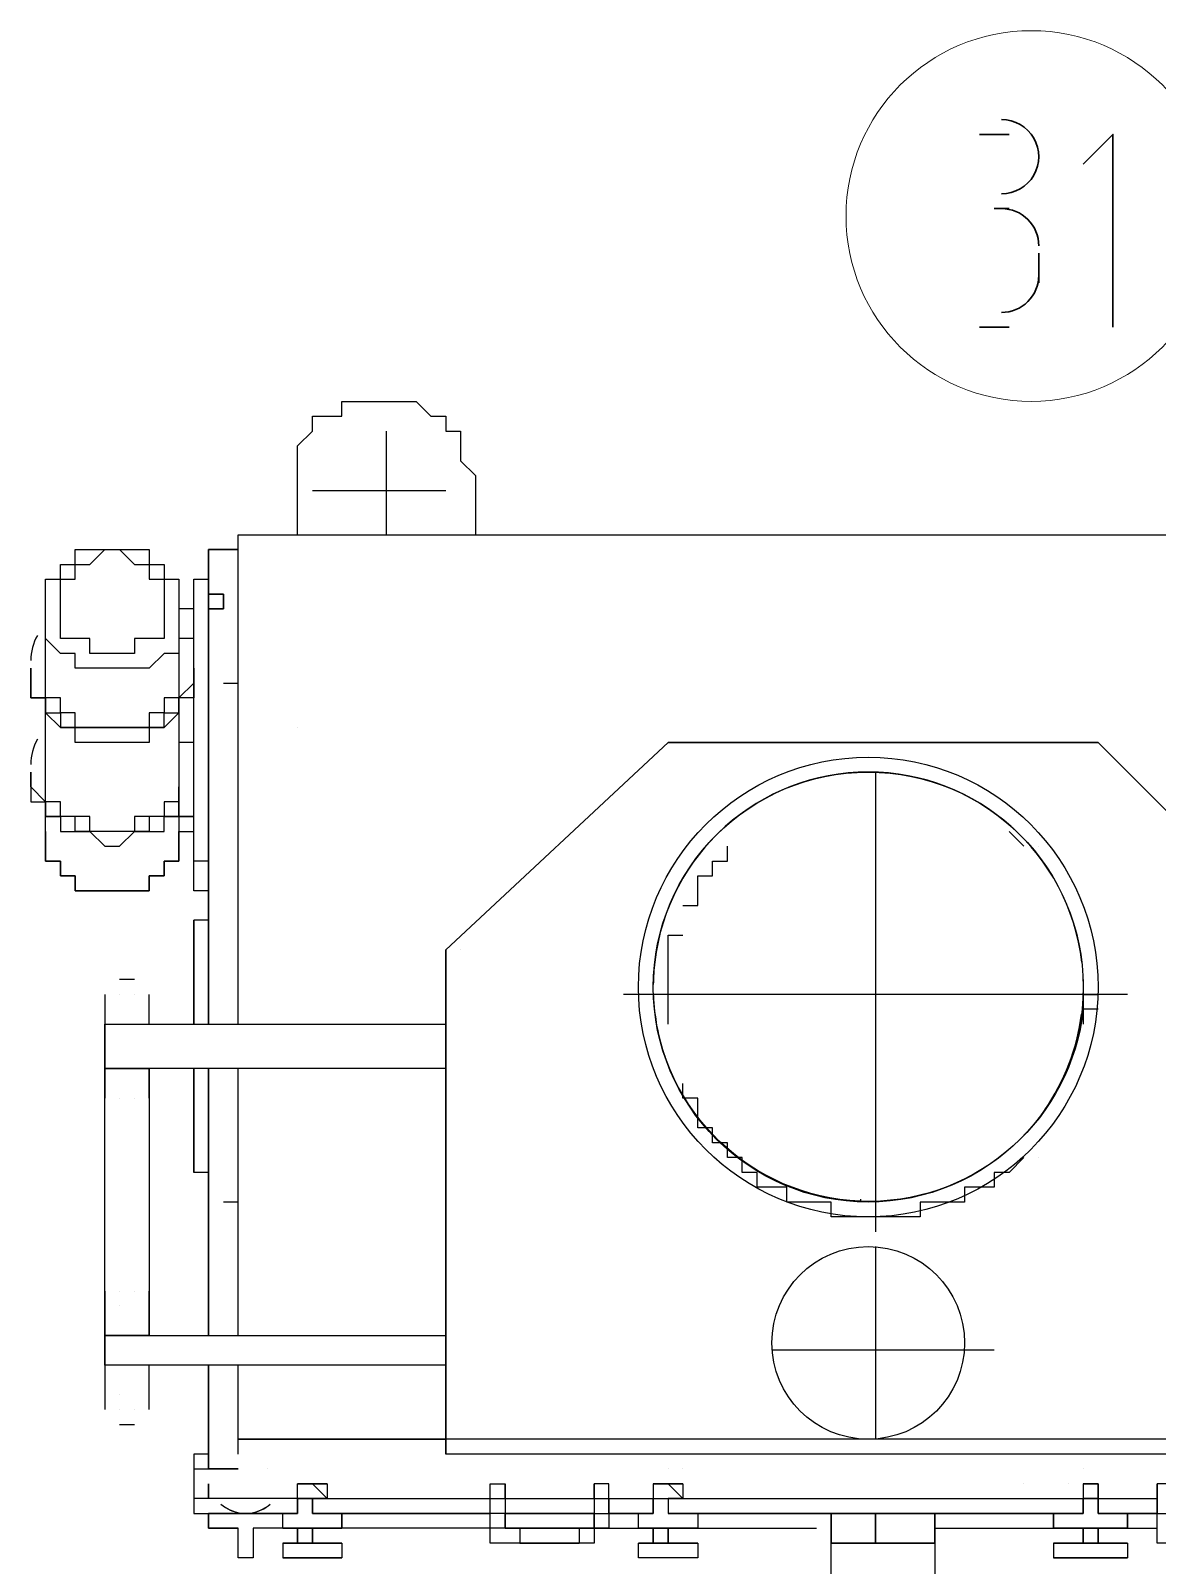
# Model space of a CAD drawing. Header units: metres. Extents: x -941 to 1333, y -28 to 1490.
# Drawn here: x 841.103 to 842.686, y 355.471 to 357.627 of the extents above; entities that cross this region are included whole.
import ezdxf

# ---------------------------------------------------------------- set-up
doc = ezdxf.new("R2010")
doc.units = ezdxf.units.M

msp = doc.modelspace()

# ---------------------------------------------------------------- linework, layer by layer
at = {"lineweight": 30}
for points in [[(842.4356, 357.48108), (842.47725, 357.48108)], [(842.62305, 357.21031), (842.62305, 357.48108), (842.58139, 357.43943)], [(842.47725, 357.37694), (842.45642, 357.37694)], [(842.51891, 357.31446), (842.51891, 357.2728)], [(842.47725, 357.21031), (842.4356, 357.21031)]]:
    msp.add_lwpolyline(points, dxfattribs=at)
at = {"lineweight": 25}
for points in [[(841.47749, 356.91872), (841.47749, 356.9812), (841.47749, 357.00203), (841.47749, 357.02286), (841.47749, 357.04369), (841.49832, 357.06452), (841.49832, 357.08534), (841.51915, 357.08534), (841.53997, 357.08534), (841.53997, 357.10617), (841.5608, 357.10617), (841.58163, 357.10617), (841.60246, 357.10617), (841.62329, 357.10617), (841.64412, 357.10617), (841.66495, 357.08534), (841.68577, 357.08534), (841.68577, 357.06452), (841.7066, 357.06452), (841.7066, 357.04369), (841.7066, 357.02286), (841.72743, 357.00203), (841.72743, 356.9812), (841.72743, 356.91872)], [(841.60246, 356.91872), (841.60246, 357.06452)], [(841.49832, 356.9812), (841.68577, 356.9812)], [(841.39418, 356.23138), (841.39418, 356.91872), (842.2898, 356.91872), (843.20625, 356.91872)], [(841.39418, 356.91872), (841.39418, 356.91872)], [(841.35252, 356.89789), (841.35252, 356.89789)], [(841.35252, 356.89789), (841.35252, 356.23138), (841.35252, 356.89789), (841.39418, 356.89789), (841.35252, 356.89789), (841.35252, 356.87706), (841.35252, 356.79375), (841.35252, 356.75209)], [(841.35252, 356.89789), (841.35252, 356.89789)], [(841.35252, 356.89789), (841.35252, 356.89789)], [(841.35252, 356.89789), (841.35252, 356.89789)], [(841.35252, 356.87706), (841.35252, 356.87706)], [(841.35252, 356.46049), (841.33169, 356.46049), (841.33169, 356.85623), (841.35252, 356.85623)], [(841.35252, 356.8354), (841.35252, 356.8354)], [(841.37335, 356.8354), (841.37335, 356.8354)], [(841.37335, 356.8354), (841.37335, 356.8354)], [(841.37335, 356.8354), (841.37335, 356.8354)], [(841.37335, 356.8354), (841.37335, 356.8354)], [(841.37335, 356.8354), (841.37335, 356.8354)], [(841.33169, 356.52298), (841.31086, 356.52298), (841.31086, 356.54381), (841.31086, 356.52298), (841.29003, 356.52298), (841.26921, 356.52298), (841.26921, 356.50215), (841.24838, 356.50215), (841.22755, 356.50215), (841.20672, 356.50215), (841.18589, 356.50215), (841.16506, 356.50215), (841.16506, 356.52298), (841.14424, 356.52298), (841.12341, 356.52298), (841.12341, 356.54381), (841.10258, 356.56463), (841.10258, 356.58546), (841.10258, 356.56463), (841.10258, 356.54381), (841.12341, 356.54381), (841.12341, 356.52298), (841.14424, 356.52298), (841.14424, 356.50215), (841.16506, 356.50215), (841.18589, 356.50215), (841.20672, 356.48132), (841.22755, 356.48132), (841.24838, 356.50215), (841.26921, 356.50215), (841.29003, 356.50215), (841.29003, 356.52298), (841.31086, 356.52298), (841.31086, 356.50215), (841.33169, 356.50215), (841.33169, 356.52298), (841.33169, 356.62712), (841.33169, 356.75209), (841.33169, 356.81458), (841.31086, 356.81458), (841.31086, 356.79375), (841.31086, 356.77292), (841.31086, 356.75209), (841.29003, 356.75209), (841.26921, 356.73126), (841.24838, 356.73126), (841.22755, 356.73126), (841.20672, 356.73126), (841.18589, 356.73126), (841.16506, 356.73126), (841.16506, 356.75209), (841.14424, 356.75209), (841.12341, 356.77292), (841.12341, 356.79375), (841.12341, 356.81458)], [(841.12341, 356.81458), (841.12341, 356.81458)], [(841.12341, 356.81458), (841.12341, 356.81458)], [(841.33169, 356.81458), (841.33169, 356.81458)], [(841.33169, 356.81458), (841.33169, 356.81458)], [(841.37335, 356.81458), (841.37335, 356.81458)], [(841.35252, 356.79375), (841.35252, 356.79375)], [(841.35252, 356.79375), (841.35252, 356.79375)], [(841.33169, 356.73126), (841.33169, 356.71043), (841.33169, 356.6896), (841.31086, 356.6896), (841.31086, 356.66878), (841.29003, 356.64795), (841.26921, 356.64795), (841.26921, 356.62712), (841.24838, 356.62712), (841.22755, 356.62712), (841.20672, 356.62712), (841.18589, 356.62712), (841.16506, 356.62712), (841.16506, 356.64795), (841.14424, 356.64795), (841.12341, 356.66878), (841.12341, 356.6896), (841.10258, 356.6896), (841.10258, 356.71043), (841.10258, 356.73126), (841.10258, 356.71043), (841.10258, 356.6896), (841.12341, 356.6896), (841.12341, 356.66878), (841.14424, 356.66878), (841.14424, 356.64795), (841.16506, 356.64795), (841.18589, 356.64795), (841.20672, 356.64795), (841.22755, 356.64795), (841.24838, 356.64795), (841.26921, 356.64795), (841.29003, 356.64795), (841.29003, 356.66878), (841.31086, 356.66878), (841.31086, 356.6896), (841.33169, 356.71043), (841.33169, 356.73126), (841.33169, 356.75209), (841.33169, 356.77292), (841.31086, 356.77292)], [(841.31086, 356.77292), (841.31086, 356.77292)], [(841.35252, 356.75209), (841.35252, 356.75209)], [(841.35252, 356.75209), (841.35252, 356.75209)], [(841.35252, 356.75209), (841.35252, 356.75209)], [(841.31086, 356.73126), (841.31086, 356.73126)], [(841.33169, 356.71043), (841.33169, 356.71043)], [(841.37335, 356.71043), (841.39418, 356.71043)], [(841.33169, 356.62712), (841.31086, 356.62712), (841.31086, 356.60629), (841.31086, 356.56463), (841.31086, 356.54381), (841.29003, 356.54381), (841.29003, 356.52298), (841.26921, 356.52298), (841.24838, 356.52298), (841.24838, 356.50215), (841.22755, 356.50215), (841.20672, 356.50215), (841.18589, 356.50215), (841.18589, 356.52298), (841.16506, 356.52298), (841.14424, 356.52298), (841.14424, 356.54381), (841.12341, 356.54381), (841.12341, 356.56463), (841.12341, 356.58546), (841.12341, 356.6896)], [(841.31086, 356.66878), (841.31086, 356.62712), (841.31086, 356.56463)], [(841.47749, 356.64795), (841.47749, 356.64795)], [(841.31086, 356.62712), (841.31086, 356.62712)], [(841.31086, 356.62712), (841.31086, 356.62712)], [(841.31086, 356.62712), (841.31086, 356.62712)], [(841.31086, 356.62712), (841.31086, 356.62712)], [(841.33169, 356.62712), (841.33169, 356.62712)], [(841.33169, 356.62712), (841.33169, 356.62712)], [(841.9982, 356.62712), (841.9982, 356.62712)], [(841.9982, 356.62712), (841.9982, 356.62712)], [(841.9982, 356.62712), (841.9982, 356.62712)], [(842.60222, 356.62712), (842.60222, 356.62712)], [(842.60222, 356.62712), (842.60222, 356.62712)], [(841.31086, 356.60629), (841.31086, 356.60629)], [(841.10258, 356.58546), (841.10258, 356.58546)], [(842.2898, 356.58546), (842.2898, 356.58546)], [(842.2898, 356.58546), (842.2898, 355.93978)], [(841.31086, 356.56463), (841.31086, 356.56463)], [(841.31086, 356.56463), (841.31086, 356.54381), (841.31086, 356.56463)], [(841.31086, 356.56463), (841.31086, 356.56463)], [(841.12341, 356.50215), (841.12341, 356.48132), (841.12341, 356.46049), (841.14424, 356.46049), (841.14424, 356.43966), (841.16506, 356.43966), (841.16506, 356.41884), (841.18589, 356.41884), (841.20672, 356.41884), (841.22755, 356.41884), (841.24838, 356.41884), (841.26921, 356.41884), (841.26921, 356.43966), (841.29003, 356.43966), (841.29003, 356.46049), (841.31086, 356.46049), (841.31086, 356.48132), (841.31086, 356.50215), (841.31086, 356.48132), (841.31086, 356.46049), (841.29003, 356.46049), (841.29003, 356.43966), (841.26921, 356.43966), (841.26921, 356.41884), (841.24838, 356.41884), (841.22755, 356.41884), (841.20672, 356.41884), (841.18589, 356.41884), (841.16506, 356.41884), (841.16506, 356.43966), (841.14424, 356.43966), (841.14424, 356.46049), (841.12341, 356.46049), (841.12341, 356.48132), (841.12341, 356.50215), (841.12341, 356.54381)], [(841.31086, 356.54381), (841.31086, 356.54381)], [(841.31086, 356.54381), (841.31086, 356.54381)], [(841.31086, 356.54381), (841.31086, 356.54381)], [(841.31086, 356.52298), (841.31086, 356.52298)], [(841.31086, 356.52298), (841.33169, 356.52298), (841.31086, 356.52298)], [(841.31086, 356.52298), (841.31086, 356.52298)], [(841.31086, 356.52298), (841.31086, 356.52298)], [(841.31086, 356.52298), (841.31086, 356.52298)], [(841.31086, 356.52298), (841.31086, 356.52298)], [(841.33169, 356.52298), (841.33169, 356.52298)], [(841.31086, 356.50215), (841.31086, 356.50215)], [(841.31086, 356.50215), (841.31086, 356.50215)], [(841.33169, 356.50215), (841.33169, 356.50215)], [(842.47725, 356.50215), (842.47725, 356.50215)], [(842.47725, 356.50215), (842.49808, 356.48132)], [(842.01903, 356.39801), (842.03986, 356.39801), (842.03986, 356.41884), (842.03986, 356.43966), (842.06068, 356.43966), (842.06068, 356.46049), (842.08151, 356.46049), (842.08151, 356.48132)], [(842.08151, 356.48132), (842.08151, 356.48132)], [(842.51891, 356.48132), (842.51891, 356.48132)], [(841.35252, 356.41884), (841.33169, 356.41884), (841.33169, 356.46049)], [(842.01903, 356.39801), (842.01903, 356.39801)], [(841.35252, 356.37718), (841.33169, 356.37718), (841.33169, 356.23138), (841.33169, 356.37718)], [(841.33169, 356.37718), (841.33169, 356.37718)], [(841.9982, 356.27304), (841.9982, 356.29387), (841.9982, 356.31469), (841.9982, 356.33552), (841.9982, 356.35635), (842.01903, 356.35635)], [(841.68577, 356.33552), (841.68577, 356.33552)], [(841.68577, 356.33552), (841.68577, 355.62736), (841.68577, 356.33552)], [(841.68577, 356.33552), (841.68577, 356.33552)], [(841.7066, 356.33552), (841.7066, 356.33552)], [(841.24838, 356.29387), (841.22755, 356.29387)], [(841.68577, 356.10641), (841.68577, 356.12724), (841.68577, 356.27304), (841.68577, 356.29387)], [(841.68577, 356.29387), (841.68577, 356.29387)], [(841.9982, 356.23138), (841.9982, 356.29387)], [(842.58139, 356.29387), (842.58139, 356.23138)], [(841.20672, 356.27304), (841.20672, 356.12724)], [(841.22755, 356.27304), (841.22755, 356.27304)], [(841.22755, 356.27304), (841.22755, 356.27304)], [(841.22755, 356.27304), (841.22755, 356.27304)], [(841.24838, 356.27304), (841.24838, 356.27304)], [(841.26921, 356.23138), (841.26921, 356.27304)], [(841.68577, 356.27304), (841.68577, 356.27304)], [(842.64388, 356.27304), (841.93571, 356.27304)], [(841.97737, 356.27304), (841.97737, 356.27304)], [(841.9982, 356.27304), (841.9982, 356.27304)], [(841.9982, 356.27304), (841.9982, 356.27304)], [(842.58139, 356.27304), (842.60222, 356.27304)], [(842.60222, 356.27304), (842.60222, 356.27304)], [(841.9982, 356.25221), (841.9982, 356.25221)], [(841.68577, 356.16889), (841.20672, 356.16889), (841.20672, 356.23138), (841.68577, 356.23138)], [(841.26921, 356.12724), (841.26921, 356.16889)], [(841.35252, 356.0231), (841.33169, 356.0231), (841.33169, 356.16889), (841.33169, 356.0231)], [(841.39418, 355.79398), (841.39418, 356.16889)], [(842.49808, 356.04392), (842.47725, 356.0231), (842.45642, 356.0231), (842.45642, 356.00227), (842.4356, 356.00227), (842.41477, 356.00227), (842.41477, 355.98144), (842.39394, 355.98144), (842.37311, 355.98144), (842.35228, 355.98144), (842.35228, 355.96061), (842.33145, 355.96061), (842.31063, 355.96061), (842.2898, 355.96061), (842.26897, 355.96061), (842.24814, 355.96061), (842.22731, 355.96061), (842.22731, 355.98144), (842.20648, 355.98144), (842.18566, 355.98144), (842.16483, 355.98144), (842.16483, 356.00227), (842.144, 356.00227), (842.12317, 356.00227), (842.12317, 356.0231), (842.10234, 356.0231), (842.10234, 356.04392), (842.08151, 356.04392), (842.08151, 356.06475), (842.06068, 356.06475), (842.06068, 356.08558), (842.03986, 356.08558), (842.03986, 356.10641), (842.03986, 356.12724), (842.01903, 356.12724), (842.01903, 356.14807)], [(841.22755, 356.12724), (841.22755, 356.12724)], [(841.22755, 356.12724), (841.22755, 356.12724)], [(841.22755, 356.12724), (841.22755, 356.12724)], [(841.24838, 356.12724), (841.24838, 356.12724)], [(841.68577, 356.12724), (841.68577, 356.12724)], [(841.68577, 356.10641), (841.68577, 356.10641)], [(842.08151, 356.04392), (842.08151, 356.04392)], [(842.49808, 356.04392), (842.49808, 356.04392)], [(842.51891, 356.04392), (842.51891, 356.04392)], [(841.33169, 356.0231), (841.33169, 356.0231)], [(841.39418, 355.98144), (841.37335, 355.98144)], [(842.2898, 355.96061), (842.2898, 355.96061)], [(842.2898, 355.96061), (842.2898, 355.96061)], [(842.2898, 355.96061), (842.2898, 355.96061)], [(842.2898, 355.93978), (842.2898, 355.93978)], [(842.2898, 355.91895), (842.2898, 355.64818)], [(841.68577, 355.66901), (841.68577, 355.68984), (841.68577, 355.85647), (841.68577, 355.8773)], [(841.68577, 355.8773), (841.68577, 355.8773)], [(841.20672, 355.85647), (841.20672, 355.68984)], [(841.22755, 355.85647), (841.22755, 355.85647)], [(841.24838, 355.85647), (841.24838, 355.85647)], [(841.26921, 355.79398), (841.26921, 355.85647)], [(841.68577, 355.85647), (841.68577, 355.85647)], [(841.22755, 355.83564), (841.22755, 355.83564)], [(841.22755, 355.83564), (841.22755, 355.83564)], [(841.68577, 355.75233), (841.20672, 355.75233), (841.20672, 355.79398), (841.68577, 355.79398)], [(842.45642, 355.77316), (842.144, 355.77316)], [(841.26921, 355.68984), (841.26921, 355.75233)], [(841.33169, 355.60653), (841.35252, 355.60653), (841.39418, 355.60653), (841.35252, 355.60653), (841.35252, 355.75233), (841.35252, 355.60653)], [(841.39418, 355.62736), (841.39418, 355.64818), (841.39418, 355.75233)], [(841.22755, 355.71067), (841.22755, 355.71067)], [(841.22755, 355.71067), (841.22755, 355.71067)], [(841.22755, 355.68984), (841.22755, 355.68984)], [(841.24838, 355.68984), (841.24838, 355.68984)], [(841.68577, 355.68984), (841.68577, 355.68984)], [(841.22755, 355.66901), (841.24838, 355.66901)], [(841.68577, 355.66901), (841.68577, 355.66901)], [(841.39418, 355.64818), (841.39418, 355.64818)], [(841.39418, 355.64818), (841.68577, 355.64818), (841.39418, 355.64818)], [(841.35252, 355.62736), (841.33169, 355.62736), (841.33169, 355.60653), (841.33169, 355.56487), (841.33169, 355.54404), (841.35252, 355.54404), (841.37335, 355.54404), (841.45666, 355.54404), (841.47749, 355.54404), (841.45666, 355.54404)], [(841.35252, 355.62736), (841.35252, 355.62736)], [(841.68577, 355.62736), (841.68577, 355.62736)], [(842.89382, 355.62736), (841.68577, 355.62736)], [(841.35252, 355.60653), (841.35252, 355.60653)], [(841.35252, 355.60653), (841.35252, 355.60653)], [(841.35252, 355.60653), (841.35252, 355.60653)], [(841.35252, 355.60653), (841.35252, 355.60653)], [(841.35252, 355.60653), (841.35252, 355.60653)], [(841.43583, 355.60653), (841.43583, 355.60653)], [(841.9982, 355.60653), (841.9982, 355.60653)], [(842.01903, 355.60653), (842.01903, 355.60653)], [(842.58139, 355.60653), (842.58139, 355.60653)], [(842.58139, 355.60653), (842.58139, 355.60653)], [(841.47749, 355.56487), (841.35252, 355.56487), (841.35252, 355.5857)], [(841.51915, 355.56487), (841.49832, 355.56487), (841.49832, 355.54404), (841.53997, 355.54404), (841.49832, 355.54404), (841.49832, 355.56487), (841.47749, 355.56487), (841.47749, 355.54404), (841.47749, 355.56487), (841.47749, 355.5857), (841.49832, 355.5857), (841.47749, 355.5857)], [(841.47749, 355.5857), (841.47749, 355.5857)], [(841.47749, 355.5857), (841.47749, 355.5857)], [(841.49832, 355.5857), (841.49832, 355.5857)], [(841.51915, 355.5857), (841.49832, 355.5857)], [(841.51915, 355.5857), (841.51915, 355.5857)], [(841.76909, 355.5857), (841.76909, 355.5857)], [(841.76909, 355.5857), (841.76909, 355.5857)], [(841.76909, 355.5857), (841.76909, 355.5857)], [(841.89406, 355.5857), (841.89406, 355.5857)], [(841.89406, 355.5857), (841.89406, 355.5857)], [(841.89406, 355.5857), (841.89406, 355.5857)], [(841.97737, 355.5857), (841.9982, 355.5857), (841.97737, 355.5857), (841.97737, 355.56487), (841.9982, 355.56487), (841.9982, 355.54404), (842.01903, 355.54404), (841.9982, 355.54404), (842.03986, 355.54404), (842.03986, 355.52321), (841.95654, 355.52321), (841.95654, 355.54404), (841.97737, 355.54404), (841.97737, 355.56487), (841.97737, 355.54404), (841.91489, 355.54404), (841.95654, 355.54404)], [(841.97737, 355.5857), (841.97737, 355.5857)], [(841.9982, 355.5857), (841.9982, 355.5857)], [(842.01903, 355.5857), (841.9982, 355.5857)], [(842.01903, 355.5857), (842.01903, 355.5857)], [(842.49808, 355.5857), (842.49808, 355.5857)], [(842.58139, 355.5857), (842.60222, 355.5857), (842.60222, 355.56487), (842.60222, 355.5857), (842.58139, 355.5857), (842.58139, 355.56487), (842.58139, 355.54404), (842.58139, 355.56487), (842.60222, 355.56487), (842.58139, 355.56487), (842.58139, 355.54404), (842.53974, 355.54404), (842.53974, 355.52321), (842.64388, 355.52321), (842.53974, 355.52321), (842.64388, 355.52321), (842.68554, 355.52321), (842.68554, 355.54404), (842.60222, 355.54404), (842.64388, 355.54404), (842.60222, 355.54404), (842.60222, 355.56487), (842.60222, 355.54404), (842.60222, 355.56487), (842.68554, 355.56487)], [(842.56057, 355.5857), (842.56057, 355.5857)], [(842.58139, 355.5857), (842.58139, 355.5857)], [(842.60222, 355.5857), (842.60222, 355.5857)], [(842.60222, 355.5857), (842.60222, 355.5857)], [(842.70637, 355.5857), (842.70637, 355.56487), (842.70637, 355.54404), (842.81051, 355.54404), (842.83134, 355.54404), (842.83134, 355.56487), (842.83134, 355.52321), (842.83134, 355.50239), (842.81051, 355.50239), (842.70637, 355.50239), (842.68554, 355.50239), (842.68554, 355.52321), (842.68554, 355.56487), (842.68554, 355.54404), (842.70637, 355.54404), (842.81051, 355.54404), (842.81051, 355.56487), (842.81051, 355.5857), (842.81051, 355.56487), (842.70637, 355.56487), (842.70637, 355.5857), (842.68554, 355.5857), (842.68554, 355.56487), (842.68554, 355.5857)], [(842.68554, 355.5857), (842.68554, 355.5857)], [(841.35252, 355.56487), (841.33169, 355.56487)], [(841.35252, 355.56487), (841.35252, 355.56487)], [(841.35252, 355.56487), (841.35252, 355.56487)], [(841.35252, 355.56487), (841.35252, 355.56487)], [(841.35252, 355.56487), (841.35252, 355.56487)], [(841.35252, 355.56487), (841.35252, 355.56487)], [(841.76909, 355.54404), (841.76909, 355.52321), (841.78992, 355.52321), (841.87323, 355.52321), (841.89406, 355.52321), (841.89406, 355.54404), (841.89406, 355.52321), (841.76909, 355.52321), (841.74826, 355.52321), (841.53997, 355.52321), (841.45666, 355.52321), (841.53997, 355.52321), (841.45666, 355.52321), (841.45666, 355.54404), (841.47749, 355.54404), (841.47749, 355.56487), (841.49832, 355.56487), (841.49832, 355.54404)], [(841.47749, 355.56487), (841.47749, 355.56487)], [(841.47749, 355.56487), (841.47749, 355.56487)], [(841.47749, 355.56487), (841.47749, 355.56487)], [(841.47749, 355.56487), (841.47749, 355.56487)], [(841.47749, 355.56487), (841.47749, 355.56487)], [(841.47749, 355.56487), (841.47749, 355.56487)], [(841.49832, 355.56487), (841.49832, 355.56487)], [(841.49832, 355.56487), (841.49832, 355.56487)], [(841.49832, 355.56487), (841.49832, 355.56487)], [(841.49832, 355.56487), (841.49832, 355.56487)], [(841.49832, 355.56487), (841.74826, 355.56487)], [(841.76909, 355.56487), (841.76909, 355.56487)], [(841.76909, 355.56487), (841.76909, 355.56487)], [(841.76909, 355.56487), (841.76909, 355.56487)], [(841.78992, 355.56487), (841.78992, 355.56487)], [(841.78992, 355.56487), (841.78992, 355.56487)], [(841.87323, 355.56487), (841.87323, 355.56487)], [(841.87323, 355.56487), (841.87323, 355.56487)], [(841.89406, 355.56487), (841.89406, 355.56487)], [(841.89406, 355.56487), (841.89406, 355.56487)], [(841.91489, 355.56487), (841.91489, 355.56487)], [(841.91489, 355.56487), (841.97737, 355.56487)], [(841.97737, 355.56487), (841.97737, 355.56487)], [(841.97737, 355.54404), (841.97737, 355.56487), (841.9982, 355.56487), (841.9982, 355.54404), (842.03986, 355.54404), (842.03986, 355.52321), (842.20648, 355.52321)], [(841.97737, 355.56487), (841.97737, 355.56487)], [(841.97737, 355.56487), (841.97737, 355.56487)], [(841.97737, 355.56487), (841.97737, 355.56487)], [(841.97737, 355.56487), (841.97737, 355.56487)], [(841.9982, 355.56487), (841.9982, 355.56487)], [(841.9982, 355.56487), (841.9982, 355.56487)], [(842.01903, 355.56487), (841.9982, 355.56487), (842.58139, 355.56487)], [(842.56057, 355.56487), (842.56057, 355.56487)], [(842.58139, 355.56487), (842.58139, 355.56487)], [(842.58139, 355.56487), (842.58139, 355.56487)], [(842.58139, 355.56487), (842.58139, 355.56487)], [(842.58139, 355.56487), (842.58139, 355.56487)], [(842.58139, 355.56487), (842.58139, 355.56487)], [(842.60222, 355.56487), (842.60222, 355.56487)], [(842.60222, 355.56487), (842.60222, 355.56487)], [(842.60222, 355.56487), (842.60222, 355.56487)], [(842.60222, 355.56487), (842.60222, 355.56487)], [(842.60222, 355.56487), (842.60222, 355.56487)], [(842.68554, 355.56487), (842.68554, 355.56487)], [(841.74826, 355.54404), (841.53997, 355.54404), (841.53997, 355.52321), (841.45666, 355.52321), (841.45666, 355.54404), (841.47749, 355.54404), (841.35252, 355.54404), (841.45666, 355.54404), (841.37335, 355.54404), (841.35252, 355.54404), (841.35252, 355.52321), (841.35252, 355.54404), (841.47749, 355.54404)], [(841.35252, 355.54404), (841.35252, 355.54404)], [(841.35252, 355.54404), (841.35252, 355.54404)], [(841.35252, 355.54404), (841.35252, 355.54404)], [(841.35252, 355.54404), (841.35252, 355.54404)], [(841.35252, 355.54404), (841.35252, 355.54404)], [(841.35252, 355.54404), (841.35252, 355.54404)], [(841.35252, 355.54404), (841.35252, 355.54404)], [(841.35252, 355.54404), (841.35252, 355.54404)], [(841.35252, 355.54404), (841.35252, 355.54404)], [(841.35252, 355.54404), (841.35252, 355.54404)], [(841.35252, 355.54404), (841.35252, 355.54404)], [(841.35252, 355.54404), (841.35252, 355.54404)], [(841.37335, 355.54404), (841.37335, 355.54404)], [(841.37335, 355.54404), (841.37335, 355.54404)], [(841.45666, 355.54404), (841.45666, 355.54404)], [(841.45666, 355.54404), (841.45666, 355.54404)], [(841.45666, 355.54404), (841.45666, 355.54404)], [(841.45666, 355.54404), (841.45666, 355.54404)], [(841.45666, 355.54404), (841.45666, 355.54404)], [(841.45666, 355.54404), (841.45666, 355.54404)], [(841.45666, 355.54404), (841.45666, 355.54404)], [(841.45666, 355.54404), (841.45666, 355.54404)], [(841.47749, 355.54404), (841.47749, 355.54404)], [(841.47749, 355.54404), (841.47749, 355.54404)], [(841.47749, 355.54404), (841.47749, 355.54404)], [(841.49832, 355.54404), (841.49832, 355.54404)], [(841.51915, 355.54404), (841.51915, 355.54404)], [(841.53997, 355.54404), (841.53997, 355.54404)], [(841.53997, 355.54404), (841.53997, 355.52321), (841.53997, 355.54404)], [(841.53997, 355.54404), (841.53997, 355.54404)], [(841.53997, 355.54404), (841.53997, 355.54404)], [(841.53997, 355.54404), (841.53997, 355.54404)], [(841.53997, 355.54404), (841.53997, 355.54404)], [(841.76909, 355.54404), (841.76909, 355.52321), (841.76909, 355.54404)], [(841.78992, 355.54404), (841.78992, 355.54404)], [(841.78992, 355.54404), (841.78992, 355.54404)], [(841.87323, 355.54404), (841.87323, 355.54404)], [(841.87323, 355.54404), (841.87323, 355.54404)], [(841.87323, 355.54404), (841.87323, 355.54404)], [(841.89406, 355.54404), (841.89406, 355.52321), (841.91489, 355.52321), (841.95654, 355.52321)], [(842.20648, 355.54404), (842.03986, 355.54404), (842.03986, 355.52321), (841.95654, 355.52321), (841.95654, 355.54404), (841.97737, 355.54404), (841.91489, 355.54404)], [(841.95654, 355.54404), (841.95654, 355.54404)], [(841.95654, 355.54404), (841.95654, 355.54404)], [(841.95654, 355.54404), (841.95654, 355.54404)], [(841.9982, 355.54404), (841.9982, 355.54404)], [(842.60222, 355.54404), (842.68554, 355.54404), (842.64388, 355.54404), (842.64388, 355.52321), (842.53974, 355.52321), (842.53974, 355.54404), (842.58139, 355.54404), (842.01903, 355.54404), (842.58139, 355.54404)], [(842.01903, 355.54404), (842.01903, 355.54404)], [(842.03986, 355.54404), (842.03986, 355.54404)], [(842.03986, 355.54404), (842.03986, 355.54404)], [(842.03986, 355.54404), (842.03986, 355.54404)], [(842.03986, 355.54404), (842.03986, 355.54404)], [(842.2898, 355.52321), (842.2898, 355.54404), (842.2898, 355.52321)], [(842.37311, 355.54404), (842.53974, 355.54404)], [(842.53974, 355.54404), (842.53974, 355.54404)], [(842.53974, 355.54404), (842.53974, 355.54404)], [(842.53974, 355.54404), (842.53974, 355.54404)], [(842.60222, 355.54404), (842.60222, 355.54404)], [(842.60222, 355.54404), (842.60222, 355.54404)], [(842.60222, 355.54404), (842.60222, 355.54404)], [(842.64388, 355.54404), (842.64388, 355.54404)], [(842.64388, 355.54404), (842.64388, 355.52321), (842.64388, 355.54404)], [(842.64388, 355.54404), (842.64388, 355.54404)], [(842.64388, 355.54404), (842.64388, 355.54404)], [(842.64388, 355.54404), (842.64388, 355.54404)], [(842.64388, 355.54404), (842.64388, 355.54404)], [(841.45666, 355.52321), (841.415, 355.52321), (841.415, 355.48156), (841.39418, 355.48156), (841.39418, 355.52321), (841.37335, 355.52321), (841.35252, 355.52321), (841.39418, 355.52321)], [(841.35252, 355.52321), (841.35252, 355.52321)], [(841.37335, 355.52321), (841.37335, 355.52321)], [(841.39418, 355.52321), (841.39418, 355.52321)], [(841.47749, 355.52321), (841.47749, 355.50239), (841.47749, 355.52321), (841.415, 355.52321)], [(841.45666, 355.52321), (841.45666, 355.52321)], [(841.45666, 355.52321), (841.45666, 355.52321)], [(841.45666, 355.52321), (841.45666, 355.52321)], [(841.45666, 355.52321), (841.45666, 355.52321)], [(841.45666, 355.52321), (841.45666, 355.52321)], [(841.45666, 355.52321), (841.45666, 355.52321)], [(841.49832, 355.50239), (841.49832, 355.52321)], [(841.53997, 355.52321), (841.53997, 355.52321)], [(841.53997, 355.52321), (841.53997, 355.52321)], [(841.53997, 355.52321), (841.53997, 355.52321)], [(841.53997, 355.52321), (841.53997, 355.52321)], [(841.76909, 355.52321), (841.76909, 355.52321)], [(841.76909, 355.52321), (841.76909, 355.52321)], [(841.76909, 355.52321), (841.76909, 355.52321)], [(841.78992, 355.52321), (841.78992, 355.52321)], [(841.78992, 355.52321), (841.78992, 355.52321)], [(841.78992, 355.52321), (841.78992, 355.50239)], [(841.87323, 355.52321), (841.87323, 355.52321)], [(841.87323, 355.52321), (841.87323, 355.52321)], [(841.87323, 355.52321), (841.87323, 355.50239)], [(841.89406, 355.52321), (841.89406, 355.52321)], [(841.89406, 355.52321), (841.89406, 355.52321)], [(841.91489, 355.52321), (841.91489, 355.52321)], [(841.95654, 355.52321), (841.95654, 355.52321)], [(841.95654, 355.52321), (842.03986, 355.52321), (841.95654, 355.52321)], [(841.95654, 355.52321), (841.95654, 355.52321)], [(841.95654, 355.52321), (841.95654, 355.52321)], [(841.95654, 355.52321), (841.95654, 355.52321)], [(841.95654, 355.52321), (841.95654, 355.52321)], [(842.03986, 355.52321), (842.03986, 355.52321)], [(842.03986, 355.52321), (842.03986, 355.52321)], [(842.03986, 355.52321), (842.03986, 355.52321)], [(842.03986, 355.52321), (842.03986, 355.52321)], [(842.2898, 355.52321), (842.2898, 355.52321)], [(842.2898, 355.52321), (842.2898, 355.52321)], [(842.2898, 355.52321), (842.2898, 355.52321)], [(842.2898, 355.52321), (842.2898, 355.50239), (842.2898, 355.52321)], [(842.2898, 355.52321), (842.2898, 355.52321)], [(842.37311, 355.52321), (842.53974, 355.52321)], [(842.53974, 355.52321), (842.53974, 355.52321)], [(842.53974, 355.52321), (842.53974, 355.52321)], [(842.53974, 355.52321), (842.53974, 355.52321)], [(842.53974, 355.52321), (842.53974, 355.52321)], [(842.53974, 355.52321), (842.53974, 355.52321)], [(842.53974, 355.52321), (842.53974, 355.52321)], [(842.60222, 355.50239), (842.60222, 355.52321)], [(842.64388, 355.52321), (842.64388, 355.52321)], [(842.64388, 355.52321), (842.64388, 355.52321)], [(842.64388, 355.52321), (842.64388, 355.52321)], [(842.64388, 355.52321), (842.64388, 355.52321)], [(842.68554, 355.52321), (842.68554, 355.52321)], [(841.415, 355.48156), (841.415, 355.48156)], [(841.53997, 355.50239), (841.49832, 355.50239), (841.53997, 355.50239), (841.45666, 355.50239), (841.47749, 355.50239), (841.45666, 355.50239), (841.45666, 355.48156), (841.53997, 355.48156)], [(841.45666, 355.50239), (841.45666, 355.50239)], [(841.45666, 355.50239), (841.53997, 355.50239), (841.53997, 355.48156), (841.45666, 355.48156)], [(841.45666, 355.50239), (841.45666, 355.50239)], [(841.45666, 355.50239), (841.45666, 355.50239)], [(841.45666, 355.50239), (841.45666, 355.50239)], [(841.45666, 355.50239), (841.45666, 355.50239)], [(841.45666, 355.50239), (841.45666, 355.50239)], [(841.45666, 355.50239), (841.45666, 355.50239)], [(841.45666, 355.50239), (841.45666, 355.50239)], [(841.45666, 355.48156), (841.45666, 355.48156)], [(841.45666, 355.48156), (841.45666, 355.48156)], [(841.49832, 355.50239), (841.49832, 355.50239)], [(841.53997, 355.50239), (841.53997, 355.50239)], [(841.53997, 355.50239), (841.53997, 355.50239)], [(841.53997, 355.50239), (841.53997, 355.50239)], [(841.53997, 355.50239), (841.53997, 355.50239)], [(841.53997, 355.50239), (841.53997, 355.50239)], [(841.53997, 355.50239), (841.53997, 355.50239)], [(841.53997, 355.50239), (841.53997, 355.50239)], [(841.53997, 355.50239), (841.53997, 355.50239)], [(841.53997, 355.50239), (841.53997, 355.50239)], [(841.53997, 355.48156), (841.53997, 355.48156)], [(841.53997, 355.48156), (841.53997, 355.48156)], [(841.78992, 355.50239), (841.78992, 355.50239)], [(841.87323, 355.50239), (841.87323, 355.50239)], [(841.95654, 355.50239), (841.95654, 355.50239)], [(842.03986, 355.50239), (842.03986, 355.48156), (841.95654, 355.48156)], [(841.95654, 355.50239), (841.95654, 355.50239)], [(841.95654, 355.50239), (842.03986, 355.50239), (841.95654, 355.50239)], [(841.95654, 355.50239), (841.95654, 355.50239)], [(841.95654, 355.50239), (841.95654, 355.50239)], [(841.95654, 355.50239), (841.95654, 355.50239)], [(841.95654, 355.50239), (841.95654, 355.50239)], [(842.03986, 355.48156), (841.95654, 355.48156), (841.95654, 355.50239)], [(841.95654, 355.50239), (841.95654, 355.50239)], [(841.95654, 355.50239), (841.95654, 355.50239)], [(841.95654, 355.48156), (841.95654, 355.48156)], [(841.95654, 355.48156), (841.95654, 355.48156)], [(841.9982, 355.50239), (841.9982, 355.50239)], [(842.03986, 355.50239), (842.03986, 355.50239)], [(842.03986, 355.50239), (842.03986, 355.50239)], [(842.03986, 355.50239), (842.03986, 355.50239)], [(842.03986, 355.50239), (842.03986, 355.50239)], [(842.03986, 355.50239), (842.03986, 355.50239)], [(842.03986, 355.50239), (842.03986, 355.50239)], [(842.03986, 355.50239), (842.03986, 355.50239)], [(842.03986, 355.50239), (842.03986, 355.50239)], [(842.03986, 355.48156), (842.03986, 355.48156)], [(842.03986, 355.48156), (842.03986, 355.48156)], [(842.22731, 355.50239), (842.22731, 355.50239)], [(842.22731, 355.50239), (842.22731, 355.50239)], [(842.22731, 355.50239), (842.22731, 355.50239)], [(842.22731, 355.50239), (842.22731, 355.50239)], [(842.22731, 355.50239), (842.22731, 355.50239)], [(842.2898, 355.50239), (842.2898, 355.50239)], [(842.2898, 355.50239), (842.2898, 355.50239)], [(842.2898, 355.50239), (842.2898, 355.50239)], [(842.35228, 355.50239), (842.35228, 355.50239)], [(842.35228, 355.50239), (842.35228, 355.50239)], [(842.35228, 355.50239), (842.35228, 355.50239)], [(842.37311, 355.50239), (842.37311, 355.50239)], [(842.37311, 355.50239), (842.37311, 355.50239)], [(842.37311, 355.50239), (842.37311, 355.50239)], [(842.37311, 355.50239), (842.37311, 355.50239)], [(842.64388, 355.50239), (842.60222, 355.50239), (842.64388, 355.50239), (842.53974, 355.50239), (842.58139, 355.50239), (842.53974, 355.50239), (842.53974, 355.48156), (842.64388, 355.48156)], [(842.53974, 355.50239), (842.53974, 355.50239)], [(842.53974, 355.50239), (842.64388, 355.50239), (842.64388, 355.48156), (842.53974, 355.48156)], [(842.53974, 355.50239), (842.53974, 355.50239)], [(842.53974, 355.50239), (842.53974, 355.50239)], [(842.53974, 355.50239), (842.53974, 355.50239)], [(842.53974, 355.50239), (842.53974, 355.50239)], [(842.53974, 355.50239), (842.53974, 355.50239)], [(842.53974, 355.50239), (842.53974, 355.50239)], [(842.53974, 355.50239), (842.53974, 355.50239)], [(842.53974, 355.48156), (842.53974, 355.48156)], [(842.53974, 355.48156), (842.53974, 355.48156)], [(842.60222, 355.50239), (842.60222, 355.50239)], [(842.64388, 355.50239), (842.64388, 355.50239)], [(842.64388, 355.50239), (842.64388, 355.50239)], [(842.64388, 355.50239), (842.64388, 355.50239)], [(842.64388, 355.50239), (842.64388, 355.50239)], [(842.64388, 355.50239), (842.64388, 355.50239)], [(842.64388, 355.50239), (842.64388, 355.50239)], [(842.64388, 355.50239), (842.64388, 355.50239)], [(842.64388, 355.50239), (842.64388, 355.50239)], [(842.64388, 355.50239), (842.64388, 355.50239)], [(842.64388, 355.48156), (842.64388, 355.48156)], [(842.64388, 355.48156), (842.64388, 355.48156)]]:
    msp.add_lwpolyline(points, dxfattribs=at)
for points in [[(841.12341, 356.73126), (841.12341, 356.81458), (841.12341, 356.8354), (841.12341, 356.85623), (841.14424, 356.85623), (841.14424, 356.87706), (841.16506, 356.87706), (841.16506, 356.89789), (841.18589, 356.89789), (841.20672, 356.89789), (841.22755, 356.89789), (841.24838, 356.89789), (841.26921, 356.89789), (841.26921, 356.87706), (841.29003, 356.87706), (841.29003, 356.85623), (841.31086, 356.85623), (841.31086, 356.8354), (841.31086, 356.81458), (841.31086, 356.73126), (841.31086, 356.71043), (841.31086, 356.6896), (841.29003, 356.6896), (841.29003, 356.66878), (841.26921, 356.66878), (841.26921, 356.64795), (841.24838, 356.64795), (841.22755, 356.64795), (841.20672, 356.64795), (841.18589, 356.64795), (841.16506, 356.64795), (841.16506, 356.66878), (841.14424, 356.66878), (841.14424, 356.6896), (841.12341, 356.6896), (841.12341, 356.71043)], [(841.14424, 356.81458), (841.14424, 356.8354), (841.14424, 356.85623), (841.16506, 356.85623), (841.16506, 356.87706), (841.18589, 356.87706), (841.20672, 356.89789), (841.22755, 356.89789), (841.24838, 356.87706), (841.26921, 356.87706), (841.26921, 356.85623), (841.29003, 356.85623), (841.29003, 356.8354), (841.29003, 356.81458), (841.29003, 356.79375), (841.29003, 356.77292), (841.26921, 356.77292), (841.24838, 356.77292), (841.24838, 356.75209), (841.22755, 356.75209), (841.20672, 356.75209), (841.18589, 356.75209), (841.18589, 356.77292), (841.16506, 356.77292), (841.14424, 356.77292), (841.14424, 356.79375)], [(841.37335, 356.8354), (841.35252, 356.8354), (841.35252, 356.81458), (841.37335, 356.81458)], [(841.37335, 356.8354), (841.37335, 356.81458), (841.35252, 356.81458), (841.35252, 356.8354)], [(841.9982, 356.62712), (841.68577, 356.33552)], [(842.89382, 355.64818), (841.68577, 355.64818), (841.68577, 356.33552), (841.9982, 356.62712), (842.60222, 356.62712), (842.89382, 356.33552)], [(842.60222, 356.62712), (841.9982, 356.62712)], [(842.89382, 356.33552), (842.60222, 356.62712)], [(841.20672, 356.16889), (841.26921, 356.16889), (841.26921, 355.79398), (841.20672, 355.79398)], [(841.35252, 356.16889), (841.35252, 355.79398)], [(841.35252, 355.60653), (841.39418, 355.60653)], [(841.35252, 355.56487), (841.35252, 355.5857)], [(841.51915, 355.5857), (841.51915, 355.56487), (841.49832, 355.5857)], [(841.78992, 355.54404), (841.87323, 355.54404), (841.89406, 355.54404), (841.91489, 355.54404), (841.91489, 355.56487), (841.91489, 355.5857), (841.89406, 355.5857), (841.89406, 355.56487), (841.89406, 355.5857), (841.89406, 355.56487), (841.89406, 355.54404), (841.87323, 355.54404), (841.78992, 355.54404), (841.76909, 355.54404), (841.74826, 355.54404), (841.74826, 355.56487), (841.74826, 355.5857), (841.76909, 355.5857), (841.76909, 355.56487), (841.76909, 355.5857), (841.76909, 355.56487), (841.76909, 355.54404)], [(842.01903, 355.5857), (842.01903, 355.56487), (841.9982, 355.5857)], [(841.89406, 355.56487), (841.91489, 355.56487), (841.91489, 355.52321), (841.89406, 355.52321), (841.89406, 355.50239), (841.87323, 355.50239), (841.78992, 355.50239), (841.76909, 355.50239), (841.74826, 355.50239), (841.74826, 355.52321), (841.74826, 355.56487), (841.76909, 355.56487)], [(841.51915, 355.54404), (841.74826, 355.54404), (841.51915, 355.54404), (841.49832, 355.54404)], [(841.78992, 355.54404), (841.87323, 355.54404)], [(842.37311, 355.39824), (842.22731, 355.39824), (842.22731, 355.54404), (842.22731, 355.50239), (842.37311, 355.50239), (842.37311, 355.54404)], [(841.49832, 355.50239), (841.49832, 355.52321)], [(841.97737, 355.52321), (841.97737, 355.50239)], [(841.9982, 355.50239), (842.03986, 355.50239), (841.9982, 355.50239), (841.9982, 355.52321)], [(842.2898, 355.50239), (842.2898, 355.52321)], [(842.58139, 355.52321), (842.58139, 355.50239)], [(842.60222, 355.50239), (842.60222, 355.52321)], [(841.78992, 355.50239), (841.87323, 355.50239)], [(841.97737, 355.50239), (841.95654, 355.50239)], [(842.37311, 355.50239), (842.22731, 355.50239)], [(842.35228, 355.50239), (842.22731, 355.50239)]]:
    msp.add_lwpolyline(points, close=True, dxfattribs=at)
for points in [[(842.57937, 356.31838, 0.8903229), (841.9794, 356.31838, 0.0248628), (841.97739, 356.28695)], [(842.60222, 356.25221), (842.58139, 356.25221, -0.8903229), (841.9794, 356.24852)]]:
    msp.add_lwpolyline(points, format="xyb", dxfattribs=at)
at = {"lineweight": 18}
msp.add_circle((842.5085, 357.36653), 0.26035, dxfattribs=at)
at = {"lineweight": 25}
for centre, radius in [((842.27938, 356.28345), 0.32284), ((842.27938, 356.28345), 0.30201), ((842.27938, 356.28345), 0.30201), ((842.27938, 355.78357), 0.13538)]:
    msp.add_circle(centre, radius, dxfattribs=at)
at = {"lineweight": 30}
for centre, start, end in [((842.46684, 357.44984), 269.99741, 90.00259), ((842.46684, 357.32487), 359.99741, 90.00259), ((842.46684, 357.28321), 269.99741, 0.00259)]:
    msp.add_arc(centre, 0.05207, start, end, dxfattribs=at)
at = {"lineweight": 25}
for centre, radius, start, end in [((841.17548, 356.74168), 0.0729, 150.5948, 179.72544), ((841.17548, 356.59588), 0.0729, 150.5948, 179.72544), ((842.27937, 356.28345), 0.302, 182.21892, 199.02866), ((842.27942, 356.28343), 0.30197, 325.20011, 352.79586), ((841.40459, 355.59611), 0.05207, 228.33448, 262.36945), ((841.40459, 355.59611), 0.05207, 236.44216, 303.55784), ((841.40459, 355.59612), 0.05207, 278.46556, 311.6654)]:
    msp.add_arc(centre, radius, start, end, dxfattribs=at)
for points in [[(842.26859, 355.98552), (842.26859, 355.98486), (842.26858, 355.9842), (842.26858, 355.98354)], [(842.29018, 355.98354), (842.29018, 355.9842), (842.29018, 355.98486), (842.29018, 355.98552)]]:
    msp.add_open_spline(points, degree=3, dxfattribs=at)

doc.saveas('drawing.dxf')
